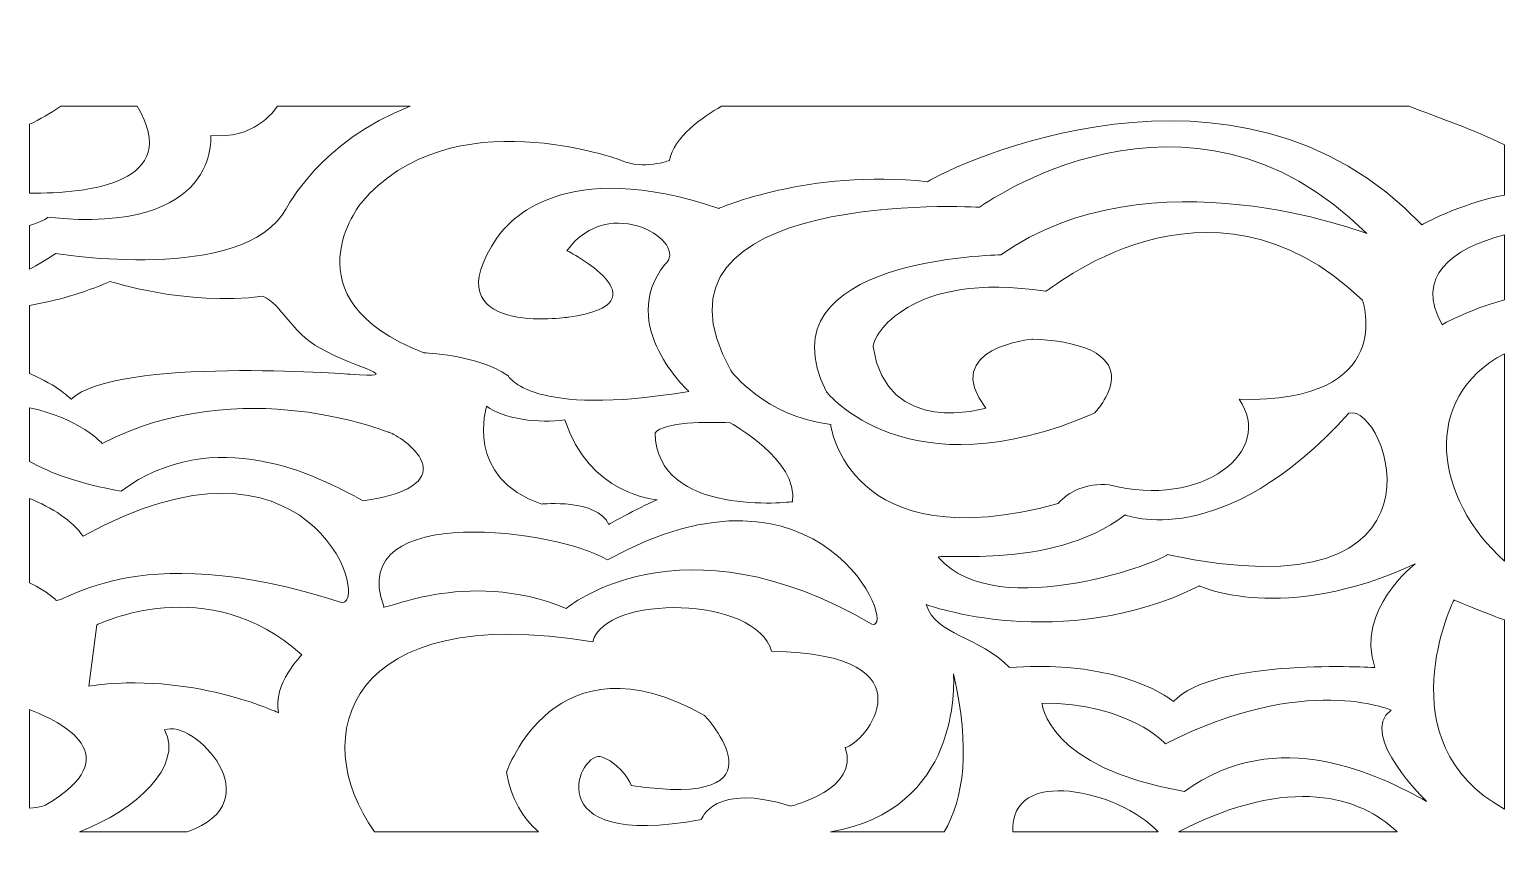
# Model space of a CAD drawing. Header units: millimetres. Extents: x -1200 to 1200, y -622 to 715.
import ezdxf

# ---------------------------------------------------------------- set-up
doc = ezdxf.new("R2010")
doc.units = ezdxf.units.MM
doc.header["$MEASUREMENT"] = 0
doc.layers.add('Layer 1', color=7, linetype='Continuous')

msp = doc.modelspace()

# ---------------------------------------------------------------- linework, layer by layer
at = {"layer": 'Layer 1', "color": 250, "lineweight": 20}
for points, knots in [([(-74.3159, 589.9734), (-74.3159, 589.9734), (1044.0582, 589.9734), (1044.0582, 589.9734), (1090.7966, 572.4634), (1152.4586, 550.7196), (1199.95, 527.3524), (1199.95, 527.3524), (1199.95, 445.5654), (1199.95, 445.5654), (1124.2578, 430.5194), (1065.6424, 397.3285), (1065.6424, 397.3285), (761.9698, 714.8055), (301.5655, 492.3336), (260.9767, 467.2308), (67.4178, 488.1932), (-78.4581, 423.7854), (-78.4581, 423.7854), (-331.1381, 509.3014), (-420.1224, 403.2604), (-438.938, 376.6787), (-549.2969, 213.9951), (-323.2778, 246.8266), (-323.2778, 246.8266), (-158.5247, 270.0077), (-325.6679, 355.0758), (-325.6679, 355.0758), (-255.9209, 451.4818), (-124.5552, 367.5386), (-166.3928, 332.6343), (-244.843, 232.9107), (-127.1752, 126.2605), (-127.1752, 126.2605), (-386.0609, 82.211), (-421.3481, 151.7695), (-421.3481, 151.7695), (-472.356, 186.5488), (-558.6282, 188.8715), (-558.6282, 188.8715), (-786.1106, 276.9812), (-660.621, 432.3422), (-660.621, 432.3422), (-515.4806, 606.2281), (-236.9979, 501.9007), (-236.9979, 501.9007), (-201.6954, 485.683), (-158.5631, 501.9007), (-158.5631, 501.9007), (-153.0673, 539.1036), (-103.6848, 572.929), (-74.3159, 589.9734)], [0, 0, 0, 0, 0.058823529, 0.058823529, 0.058823529, 0.117647059, 0.117647059, 0.117647059, 0.176470588, 0.176470588, 0.176470588, 0.235294118, 0.235294118, 0.235294118, 0.294117647, 0.294117647, 0.294117647, 0.352941176, 0.352941176, 0.352941176, 0.411764706, 0.411764706, 0.411764706, 0.470588235, 0.470588235, 0.470588235, 0.529411765, 0.529411765, 0.529411765, 0.588235294, 0.588235294, 0.588235294, 0.647058824, 0.647058824, 0.647058824, 0.705882353, 0.705882353, 0.705882353, 0.764705882, 0.764705882, 0.764705882, 0.823529412, 0.823529412, 0.823529412, 0.882352941, 0.882352941, 0.882352941, 0.941176471, 0.941176471, 0.941176471, 1, 1, 1, 1]), ([(453.1413, 288.9597), (453.1413, 283.7152), (716.1255, 516.4), (968.8514, 274.6584), (968.8514, 274.6584), (1027.6891, 107.1887), (768.0911, 113.3133), (827.1049, 29.3285), (708.066, -65.1505), (556.8273, -25.8143), (518.8892, -23.0279), (490.5123, -36.298), (473.9106, -56.2084), (131.2506, -150.151), (103.5632, 72.4718), (103.5632, 72.4718), (-3.7082, 84.742), (-59.0755, 160.2951), (-59.0755, 160.2951), (-225.2533, 458.4813), (345.8546, 425.8009), (345.8546, 425.8009), (345.8546, 425.8009), (685.0288, 672.9224), (975.7849, 382.9231), (975.7849, 382.9231), (622.7362, 519.7539), (380.4754, 348.1906), (380.4754, 348.1906), (-14.1198, 344.1076), (96.6528, 125.5678), (96.6528, 125.5678), (228.1718, -41.8966), (532.7636, 90.8459), (532.7636, 90.8459), (640.0349, 201.1365), (432.3719, 211.339), (432.3719, 211.339), (280.1067, 197.0587), (356.2507, 99.0224), (356.2507, 99.0224), (193.5663, 49.994), (172.8045, 199.0897), (171.6708, 215.8232), (231.5503, 323.3327), (453.1413, 288.9597)], [0, 0, 0, 0, 0.066666667, 0.066666667, 0.066666667, 0.133333333, 0.133333333, 0.133333333, 0.2, 0.2, 0.2, 0.266666667, 0.266666667, 0.266666667, 0.333333333, 0.333333333, 0.333333333, 0.4, 0.4, 0.4, 0.466666667, 0.466666667, 0.466666667, 0.533333333, 0.533333333, 0.533333333, 0.6, 0.6, 0.6, 0.666666667, 0.666666667, 0.666666667, 0.733333333, 0.733333333, 0.733333333, 0.8, 0.8, 0.8, 0.866666667, 0.866666667, 0.866666667, 0.933333333, 0.933333333, 0.933333333, 1, 1, 1, 1]), ([(-1148.9747, 589.9734), (-1148.9747, 589.9734), (-1024.6566, 589.9734), (-1024.6566, 589.9734), (-950.6711, 465.4078), (-1102.5376, 447.8959), (-1200.05, 448.5756), (-1200.05, 448.5756), (-1200.05, 560.637), (-1200.05, 560.637), (-1183.392, 568.7844), (-1166.351, 578.4892), (-1148.9747, 589.9734)], [0, 0, 0, 0, 0.25, 0.25, 0.25, 0.5, 0.5, 0.5, 0.75, 0.75, 0.75, 1, 1, 1, 1]), ([(-796.5728, 589.9734), (-796.5728, 589.9734), (-580.572, 589.9734), (-580.572, 589.9734), (-726.2144, 534.614), (-782.3489, 423.0979), (-782.3489, 423.0979), (-852.0271, 299.7455), (-1157.2779, 350.6437), (-1157.2779, 350.6437), (-1171.8801, 340.6859), (-1186.1375, 332.1655), (-1200.05, 324.8795), (-1200.05, 324.8795), (-1200.05, 395.9536), (-1200.05, 395.9536), (-1181.3875, 402.3022), (-1170.5622, 407.5051), (-1170.5622, 409.3852), (-888.5402, 380.0118), (-905.1265, 542.5131), (-905.1265, 542.5131), (-836.1872, 535.4606), (-802.4668, 581.0582), (-796.5728, 589.9734)], [0, 0, 0, 0, 0.125, 0.125, 0.125, 0.25, 0.25, 0.25, 0.375, 0.375, 0.375, 0.5, 0.5, 0.5, 0.625, 0.625, 0.625, 0.75, 0.75, 0.75, 0.875, 0.875, 0.875, 1, 1, 1, 1]), ([(1199.95, 380.8607), (1199.95, 380.8607), (1199.95, 275.325), (1199.95, 275.325), (1139.9478, 258.628), (1098.4015, 234.7284), (1098.4015, 234.7284), (1054.2119, 312.0365), (1112.9882, 358.586), (1199.95, 380.8607)], [0, 0, 0, 0, 0.333333333, 0.333333333, 0.333333333, 0.666666667, 0.666666667, 0.666666667, 1, 1, 1, 1]), ([(-1200.05, 155.1912), (-1200.05, 155.1912), (-1200.05, 265.8673), (-1200.05, 265.8673), (-1158.0671, 273.2938), (-1113.8469, 285.689), (-1068.6384, 305.0265), (-1068.6384, 305.0265), (-946.6806, 264.836), (-820.3406, 281.007), (-789.1828, 267.2057), (-775.0479, 223.1718), (-727.3266, 196.3346), (-667.8455, 162.873), (-584.3696, 147.7645), (-678.4869, 154.1391), (-678.4869, 154.1391), (-1058.7708, 182.6427), (-1132.4865, 113.5061), (-1132.4865, 113.5061), (-1152.7118, 135.536), (-1200.05, 155.1912)], [0, 0, 0, 0, 0.142857143, 0.142857143, 0.142857143, 0.285714286, 0.285714286, 0.285714286, 0.428571429, 0.428571429, 0.428571429, 0.571428571, 0.571428571, 0.571428571, 0.714285714, 0.714285714, 0.714285714, 0.857142857, 0.857142857, 0.857142857, 1, 1, 1, 1]), ([(1199.95, 187.5174), (1199.95, 187.5174), (1199.95, -149.8125), (1199.95, -149.8125), (1085.8448, -48.1099), (1062.8001, 116.1205), (1199.95, 187.5174)], [0, 0, 0, 0, 0.5, 0.5, 0.5, 1, 1, 1, 1]), ([(-1200.05, 12.3034), (-1200.05, 12.3034), (-1200.05, 99.585), (-1200.05, 99.585), (-1117.0799, 81.7995), (-1081.9611, 41.6716), (-1081.9611, 41.6716), (-854.0037, 158.165), (-614.8073, 59.3633), (-614.8073, 59.3633), (-595.1949, 54.1136), (-478.6151, -24.8924), (-656.9666, -51.9586), (-731.6245, -10.4453), (-899.6642, 75.2634), (-1051.0408, -35.9803), (-1118.3516, -24.3143), (-1166.1266, -6.6695), (-1200.05, 12.3034)], [0, 0, 0, 0, 0.166666667, 0.166666667, 0.166666667, 0.333333333, 0.333333333, 0.333333333, 0.5, 0.5, 0.5, 0.666666667, 0.666666667, 0.666666667, 0.833333333, 0.833333333, 0.833333333, 1, 1, 1, 1]), ([(-328.8014, 80.0808), (-291.3231, -41.5269), (-178.9263, -50.3702), (-178.9263, -50.3702), (-197.6655, -57.0156), (-257.6218, -90.1752), (-257.6218, -90.1752), (-276.3532, -48.1723), (-366.272, -57.0156), (-366.272, -57.0156), (-493.6464, -15.0076), (-456.1986, 102.1837), (-456.1986, 102.1837), (-429.8137, 81.4349), (-370.2635, 73.5604), (-328.8014, 80.0808)], [0, 0, 0, 0, 0.2, 0.2, 0.2, 0.4, 0.4, 0.4, 0.6, 0.6, 0.6, 0.8, 0.8, 0.8, 1, 1, 1, 1]), ([(279.6316, -144.594), (262.5779, -133.9852), (460.1666, -168.374), (582.5764, -74.7073), (582.5764, -74.7073), (740.0972, -137.709), (946.7796, 90.7), (1008.2931, 109.1297), (1135.3645, -244.3914), (651.2305, -138.9747), (652.6425, -146.4675), (376.18, -254.0762), (279.6316, -144.594)], [0, 0, 0, 0, 0.25, 0.25, 0.25, 0.5, 0.5, 0.5, 0.75, 0.75, 0.75, 1, 1, 1, 1]), ([(-1200.05, -185.3261), (-1200.05, -185.3261), (-1200.05, -47.9484), (-1200.05, -47.9484), (-1163.1617, -62.5101), (-1129.7666, -84.7432), (-1112.9045, -109.4554), (-747.1537, 93.6894), (-646.4556, -210.5122), (-690.6374, -217.8191), (-1037.2125, -104.0547), (-1154.9413, -231.0944), (-1158.2125, -211.6684), (-1170.7921, -200.7731), (-1185.1108, -192.1486), (-1200.05, -185.3261)], [0, 0, 0, 0, 0.2, 0.2, 0.2, 0.4, 0.4, 0.4, 0.6, 0.6, 0.6, 0.8, 0.8, 0.8, 1, 1, 1, 1]), ([(-60.1327, 75.0395), (-60.1327, 75.0395), (51.858, 14.1835), (41.4619, -53.3752), (41.4619, -53.3752), (-179.9147, -79.8893), (-182.1211, 58.7695), (-167.2508, 76.8518), (-98.3234, 76.7685), (-60.1327, 75.0395)], [0, 0, 0, 0, 0.333333333, 0.333333333, 0.333333333, 0.666666667, 0.666666667, 0.666666667, 1, 1, 1, 1]), ([(-623.7249, -223.3396), (-687.0902, -51.1409), (-335.8956, -99.4194), (-259.6902, -148.0418), (88.8384, 45.4838), (215.1861, -263.8165), (170.353, -252.5774), (-140.2682, -69.6868), (-326.8554, -226.9331), (-326.8554, -226.9331), (-490.2448, -158.4109), (-634.7799, -236.4378), (-623.7249, -223.3396)], [0, 0, 0, 0, 0.25, 0.25, 0.25, 0.5, 0.5, 0.5, 0.75, 0.75, 0.75, 1, 1, 1, 1]), ([(-1090.6489, -253.6452), (-1090.6489, -253.6452), (-909.4551, -163.4055), (-756.8297, -302.4913), (-756.8297, -302.4913), (-804.528, -349.4731), (-794.9976, -396.4808), (-794.9976, -396.4808), (-938.0389, -328.8128), (-1103.3971, -353.2489), (-1103.3971, -353.2489), (-1090.6489, -253.6452), (-1090.6489, -253.6452)], [0, 0, 0, 0, 0.25, 0.25, 0.25, 0.5, 0.5, 0.5, 0.75, 0.75, 0.75, 1, 1, 1, 1]), ([(703.6992, -190.2477), (703.6992, -190.2477), (839.4623, -253.8847), (1054.7865, -154.2497), (1054.7865, -154.2497), (956.4787, -228.9747), (989.2377, -323.0579), (989.2377, -323.0579), (727.1192, -306.4599), (661.5705, -378.4037), (661.5705, -378.4037), (581.9788, -309.2357), (394.7403, -323.0579), (345.1039, -272.2014), (274.1692, -269.9671), (259.0231, -220.6731), (259.0231, -220.6731), (479.0206, -300.9445), (703.6992, -190.2477)], [0, 0, 0, 0, 0.166666667, 0.166666667, 0.166666667, 0.333333333, 0.333333333, 0.333333333, 0.5, 0.5, 0.5, 0.666666667, 0.666666667, 0.666666667, 0.833333333, 0.833333333, 0.833333333, 1, 1, 1, 1]), ([(-371.6153, -590.0266), (-371.6153, -590.0266), (-638.4609, -590.0266), (-638.4609, -590.0266), (-749.5494, -435.3895), (-684.1237, -213.9227), (-283.5316, -281.2269), (-263.72, -203.1636), (-16.7092, -206.2051), (7.4004, -296.5958), (278.2909, -300.6321), (158.4322, -448.3685), (126.8837, -453.2328), (152.8549, -520.7863), (38.566, -548.4358), (38.566, -548.4358), (-86.1038, -508.5161), (-106.881, -569.9399), (-106.881, -569.9399), (-382.2379, -622.1556), (-304.3088, -453.2328), (-267.9336, -468.5809), (-231.5815, -483.9394), (-221.1852, -514.6565), (-221.1852, -514.6565), (43.7678, -554.5709), (-101.702, -401.0274), (-101.702, -401.0274), (-345.8705, -262.806), (-423.7996, -493.1421), (-423.7996, -493.1421), (-416.3109, -536.9134), (-397.4517, -568.178), (-371.6153, -590.0266)], [0, 0, 0, 0, 0.090909091, 0.090909091, 0.090909091, 0.181818182, 0.181818182, 0.181818182, 0.272727273, 0.272727273, 0.272727273, 0.363636364, 0.363636364, 0.363636364, 0.454545455, 0.454545455, 0.454545455, 0.545454545, 0.545454545, 0.545454545, 0.636363636, 0.636363636, 0.636363636, 0.727272727, 0.727272727, 0.727272727, 0.818181818, 0.818181818, 0.818181818, 0.909090909, 0.909090909, 0.909090909, 1, 1, 1, 1]), ([(1199.95, -245.557), (1199.95, -245.557), (1199.95, -553.1283), (1199.95, -553.1283), (1003.066, -444.6865), (1117.6462, -213.0745), (1117.6462, -213.0745), (1117.6462, -213.0745), (1154.5423, -228.9069), (1199.95, -245.557)], [0, 0, 0, 0, 0.333333333, 0.333333333, 0.333333333, 0.666666667, 0.666666667, 0.666666667, 1, 1, 1, 1]), ([(288.1962, -590.0266), (288.1962, -590.0266), (103.158, -590.0266), (103.158, -590.0266), (315.0983, -554.4465), (303.9123, -349.4544), (303.5344, -333.4375), (331.2552, -454.83), (320.4255, -536.2432), (288.1962, -590.0266)], [0, 0, 0, 0, 0.333333333, 0.333333333, 0.333333333, 0.666666667, 0.666666667, 0.666666667, 1, 1, 1, 1]), ([(1015.2779, -392.2519), (961.1979, -433.3642), (1073.2193, -540.6915), (1073.2193, -540.6915), (998.5766, -499.1834), (830.5524, -413.4799), (679.1605, -524.7132), (455.072, -485.882), (447.3341, -380.8307), (447.3341, -380.8307), (590.2757, -380.8307), (648.24, -447.0718), (648.24, -447.0718), (876.1899, -330.5835), (1015.2779, -392.2519), (1015.2779, -392.2519)], [0, 0, 0, 0, 0.2, 0.2, 0.2, 0.4, 0.4, 0.4, 0.6, 0.6, 0.6, 0.8, 0.8, 0.8, 1, 1, 1, 1]), ([(-1200.05, -551.5919), (-1200.05, -551.5919), (-1200.05, -391.4759), (-1200.05, -391.4759), (-1149.2184, -410.5946), (-1035.772, -466.4248), (-1173.6498, -546.4308), (-1173.6498, -546.4308), (-1182.4524, -551.1961), (-1200.05, -551.5919)], [0, 0, 0, 0, 0.333333333, 0.333333333, 0.333333333, 0.666666667, 0.666666667, 0.666666667, 1, 1, 1, 1]), ([(-943.6876, -590.0266), (-943.6876, -590.0266), (-1118.7968, -590.0266), (-1118.7968, -590.0266), (-1026.288, -554.8746), (-949.097, -482.9496), (-980.3589, -424.4272), (-933.2882, -404.971), (-802.1015, -541.4687), (-943.6876, -590.0266)], [0, 0, 0, 0, 0.333333333, 0.333333333, 0.333333333, 0.666666667, 0.666666667, 0.666666667, 1, 1, 1, 1]), ([(636.2408, -590.0266), (636.2408, -590.0266), (400.1887, -590.0266), (400.1887, -590.0266), (394.1637, -482.2013), (573.1479, -522.4686), (636.2408, -590.0266)], [0, 0, 0, 0, 0.5, 0.5, 0.5, 1, 1, 1, 1]), ([(1025.2797, -590.0266), (1025.2797, -590.0266), (669.6984, -590.0266), (669.6984, -590.0266), (852.7775, -496.2333), (965.776, -533.1877), (1025.2797, -590.0266)], [0, 0, 0, 0, 0.5, 0.5, 0.5, 1, 1, 1, 1])]:
    msp.add_open_spline(points, degree=3, knots=knots, dxfattribs=at)

doc.saveas('drawing.dxf')
